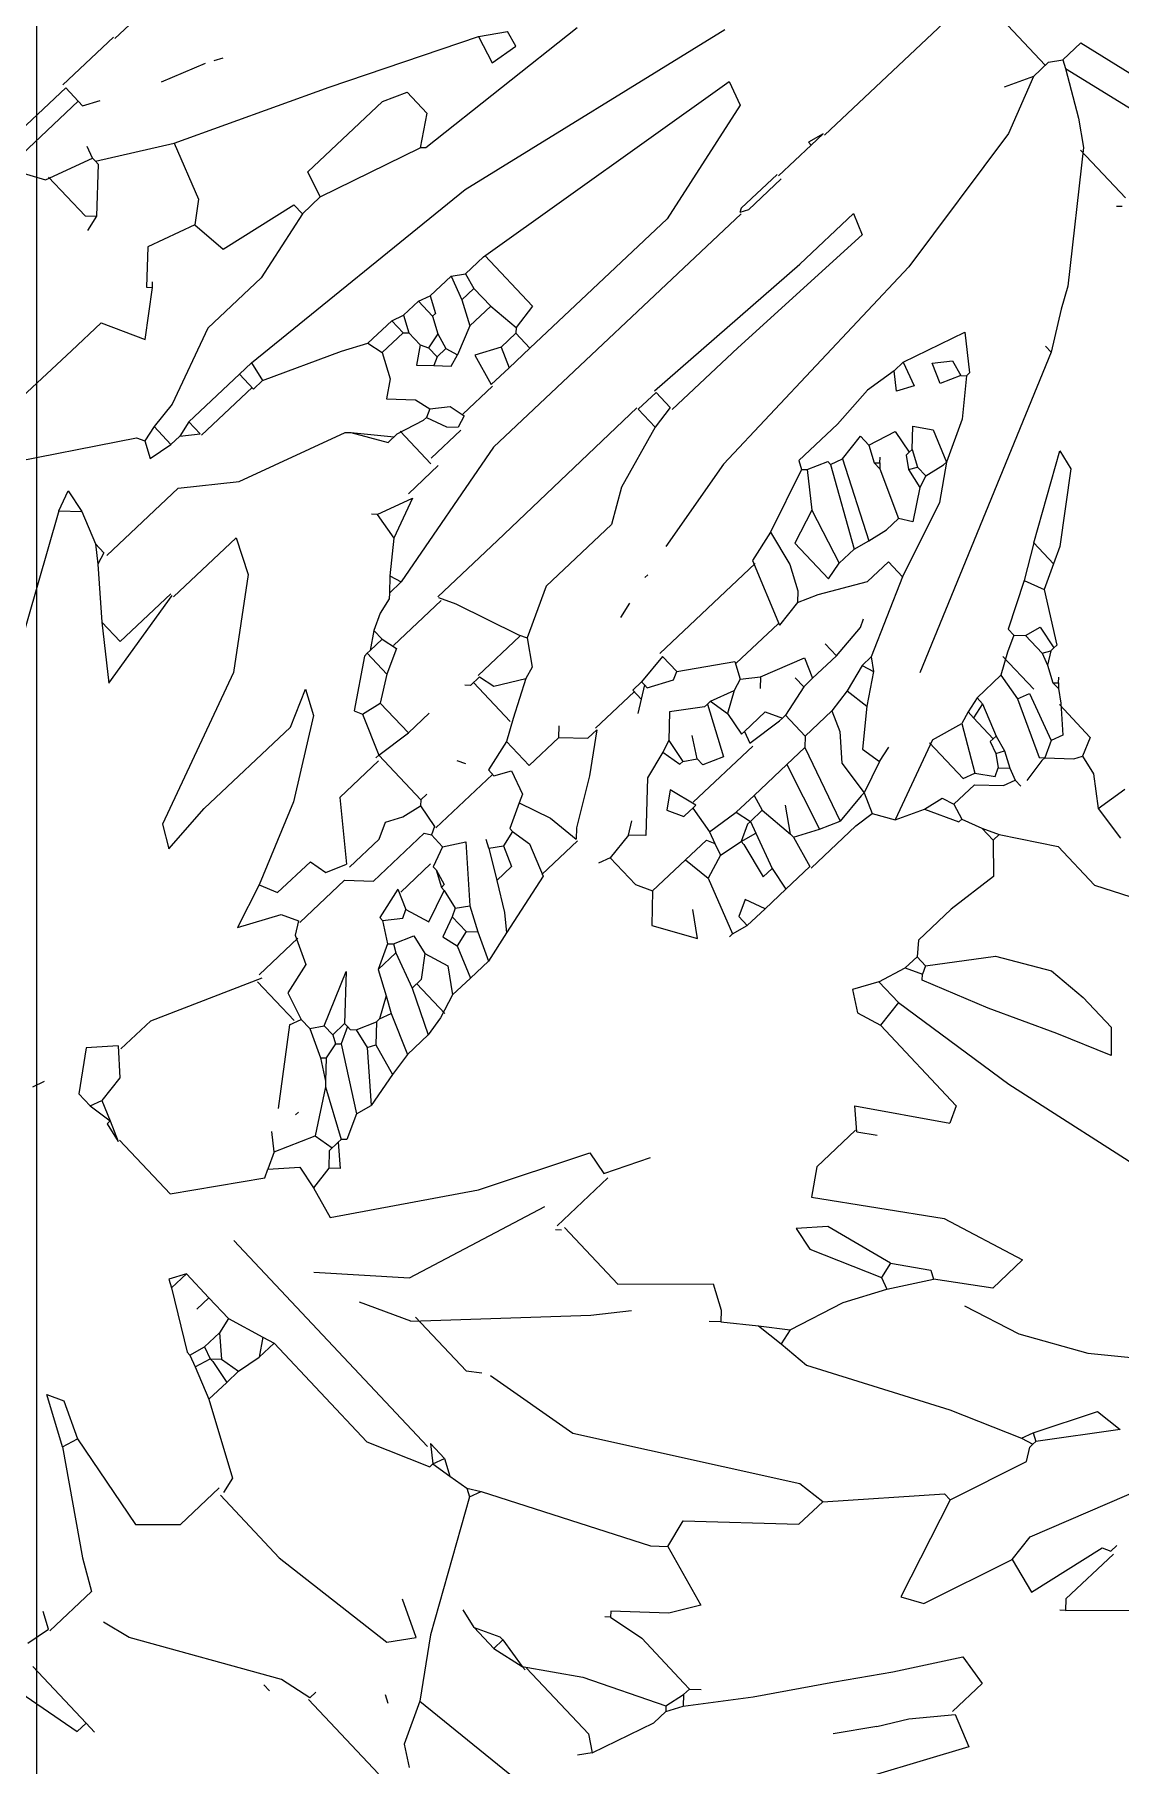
# Model space of a CAD drawing. Header units: metres. Extents: x 1769 to 3632, y 809 to 2652.
# Drawn here: x 2678.4663 to 2678.6825, y 1872.6407 to 1872.9849 of the extents above; entities that cross this region are included whole.
import ezdxf

# ---------------------------------------------------------------- set-up
doc = ezdxf.new("R2010")
doc.units = ezdxf.units.M
doc.header["$LTSCALE"] = 10
doc.linetypes.add('HIDDEN', pattern=[9.525, 6.35, -3.175])
doc.layers.add('A-PROJ+', color=1, linetype='HIDDEN')
doc.layers.add('L-PLNT', color=66, linetype='Continuous')

# ---------------------------------------------------------------- blocks, each defined once
blk = doc.blocks.new('GARRA DE LEON')
at = {"layer": 'L-PLNT', "color": 65, "linetype": 'Continuous'}
for p, q in [((1271.1319, 335.1418), (1271.1982, 335.204)), ((1270.9663, 335.175), (1270.8337, 335.1087)), ((1270.9787, 335.1418), (1270.9663, 335.175)), ((1270.9414, 335.1129), (1270.9787, 335.1418)), ((1271.1319, 335.1418), (1271.1278, 335.1377)), ((1271.1402, 335.1336), (1271.1319, 335.1418)), ((1271.0201, 335.1377), (1270.9787, 335.1377)), ((1271.0242, 335.1046), (1271.0201, 335.1377)), ((1271.2064, 335.1336), (1271.1402, 335.1336)), ((1271.2023, 335.1211), (1271.2064, 335.1294)), ((1271.2064, 335.1294), (1271.2147, 335.1294)), ((1270.9124, 335.0963), (1270.9414, 335.1129)), ((1270.9124, 335.0963), (1270.9414, 335.1129)), ((1271.1195, 335.1046), (1271.2023, 335.1211)), ((1271.1568, 335.0632), (1271.2769, 335.1067)), ((1270.9124, 335.0963), (1270.8752, 335.0714)), ((1270.9621, 335.0673), (1271.0242, 335.1046)), ((1271.1278, 335.0673), (1271.1195, 335.1046)), ((1270.9124, 335.0342), (1270.9621, 335.0673)), ((1271.0325, 335.0383), (1271.1278, 335.0673)), ((1271.1278, 335.0673), (1271.1568, 335.0632)), ((1271.3265, 334.9679), (1271.4135, 335.0673)), ((1271.0201, 335.0176), (1271.0325, 335.0383)), ((1271.2976, 335.0466), (1271.2272, 334.9969)), ((1271.2934, 335.0176), (1271.2976, 335.0466)), ((1270.5936, 334.7609), (1270.6308, 335.0342)), ((1270.842, 334.9886), (1270.9124, 335.0342)), ((1271.1236, 334.9803), (1271.0201, 335.0176)), ((1271.1236, 334.9803), (1271.2064, 335.0052)), ((1271.2064, 335.0052), (1271.2189, 334.9969)), ((1271.2313, 334.9886), (1271.2934, 335.0176)), ((1270.7841, 334.9472), (1270.842, 334.9886)), ((1271.1857, 334.9141), (1271.2189, 334.9845)), ((1271.2189, 334.9845), (1271.223, 334.9969)), ((1271.223, 334.9969), (1271.2189, 334.9969)), ((1271.2189, 334.9845), (1271.2313, 334.9886)), ((1271.2272, 334.9969), (1271.223, 334.9969)), ((1271.2313, 334.9886), (1271.2272, 334.9969)), ((1271.0284, 334.8934), (1271.1236, 334.9721)), ((1271.1236, 334.9721), (1271.1236, 334.9803)), ((1271.2893, 334.9058), (1271.3265, 334.9679)), ((1270.6847, 334.9182), (1270.7509, 334.9389)), ((1270.7302, 334.8561), (1270.7716, 334.9348)), ((1270.7509, 334.9389), (1270.7675, 334.9389)), ((1270.7675, 334.9389), (1270.7841, 334.9472)), ((1270.7716, 334.9348), (1270.7675, 334.9389)), ((1270.7716, 334.9348), (1270.7923, 334.9389)), ((1270.7923, 334.9389), (1270.7841, 334.9472)), ((1270.8006, 334.9389), (1270.7923, 334.9389)), ((1270.8006, 334.9389), (1270.8089, 334.9472)), ((1270.8006, 334.9306), (1270.8006, 334.9389)), ((1270.6847, 334.9182), (1270.6722, 334.9099)), ((1270.695, 334.9017), (1270.6847, 334.9182)), ((1270.8006, 334.8685), (1270.8006, 334.9306)), ((1271.1112, 334.7816), (1271.1857, 334.9141)), ((1271.4549, 334.7153), (1271.5088, 334.9306)), ((1270.695, 334.8106), (1270.695, 334.9017)), ((1271.2686, 334.8478), (1271.2893, 334.9058)), ((1270.8669, 334.8851), (1270.8379, 334.8685)), ((1270.8834, 334.8188), (1270.8669, 334.8851)), ((1270.9124, 334.8106), (1270.9953, 334.8934)), ((1270.9953, 334.8934), (1271.0284, 334.8934)), ((1271.0284, 334.8934), (1271.0242, 334.8644)), ((1270.7923, 334.8313), (1270.8006, 334.8685)), ((1270.8379, 334.8685), (1270.7965, 334.8271)), ((1271.0242, 334.8644), (1270.8917, 334.6698)), ((1270.6929, 334.8064), (1270.7302, 334.8561)), ((1271.3017, 334.854), (1271.2644, 334.8064)), ((1271.3431, 334.854), (1271.3017, 334.854)), ((1271.3141, 334.7691), (1271.3431, 334.854)), ((1270.7923, 334.8313), (1270.7882, 334.8271)), ((1270.7965, 334.8271), (1270.7923, 334.8313)), ((1270.6929, 334.8064), (1270.6929, 334.8106)), ((1270.871, 334.8064), (1270.8834, 334.8188)), ((1270.8834, 334.8188), (1270.9124, 334.8106)), ((1270.5522, 334.7816), (1270.5397, 334.8023)), ((1270.6847, 334.7733), (1270.6929, 334.8064)), ((1270.6971, 334.7733), (1270.6929, 334.8064)), ((1270.7841, 334.649), (1270.871, 334.8064)), ((1271.223, 334.7816), (1271.2644, 334.8064)), ((1271.2437, 334.765), (1271.2686, 334.7981)), ((1271.2686, 334.7981), (1271.2644, 334.8064)), ((1270.5128, 334.6822), (1270.5128, 334.7857)), ((1270.5936, 334.7609), (1270.5522, 334.7816)), ((1271.1071, 334.7484), (1271.1112, 334.7816)), ((1271.1816, 334.7609), (1271.223, 334.7816)), ((1271.2272, 334.7691), (1271.223, 334.7816)), ((1270.6474, 334.7194), (1270.5936, 334.7609)), ((1270.6847, 334.7443), (1270.6847, 334.7733)), ((1270.6971, 334.7733), (1270.6847, 334.7733)), ((1270.6847, 334.7443), (1270.6971, 334.7691)), ((1270.6971, 334.7691), (1270.6971, 334.7733)), ((1271.1236, 334.7443), (1271.1816, 334.7609)), ((1271.194, 334.6987), (1271.2272, 334.7691)), ((1271.2437, 334.765), (1271.223, 334.6946)), ((1271.2437, 334.765), (1271.2272, 334.7691)), ((1271.2313, 334.6615), (1271.3141, 334.7691)), ((1271.5502, 334.765), (1271.5253, 334.7112)), ((1271.5698, 334.7443), (1271.5502, 334.765)), ((1270.5728, 334.7319), (1270.5687, 334.7402)), ((1270.6847, 334.7443), (1270.6888, 334.7236)), ((1271.1029, 334.7194), (1271.1071, 334.7484)), ((1271.1029, 334.7194), (1271.1236, 334.7443)), ((1271.1236, 334.7443), (1271.1071, 334.7484)), ((1271.5698, 334.7029), (1271.5698, 334.7443)), ((1270.6101, 334.6946), (1270.635, 334.7112)), ((1270.635, 334.7112), (1270.6515, 334.6739)), ((1270.7716, 334.6449), (1270.6474, 334.7194)), ((1271.0781, 334.6905), (1271.1029, 334.7194)), ((1271.4301, 334.5786), (1271.4549, 334.7153)), ((1271.5253, 334.7112), (1271.4922, 334.6449)), ((1271.6558, 334.6283), (1271.6992, 334.707)), ((1270.5894, 334.5579), (1270.6101, 334.6946)), ((1271.0781, 334.6905), (1271.0698, 334.6822)), ((1271.0864, 334.6822), (1271.0781, 334.6905)), ((1271.1982, 334.6739), (1271.194, 334.6987)), ((1271.223, 334.6946), (1271.1982, 334.6739)), ((1271.3265, 334.6242), (1271.3845, 334.7029)), ((1271.4011, 334.6946), (1271.3845, 334.7029)), ((1271.4011, 334.6946), (1271.3845, 334.7029)), ((1271.4011, 334.5828), (1271.4011, 334.6946)), ((1271.5647, 334.6615), (1271.5698, 334.7029)), ((1270.5149, 334.6822), (1270.5066, 334.649)), ((1270.5149, 334.6822), (1270.5232, 334.6822)), ((1270.8917, 334.6698), (1270.871, 334.5704)), ((1271.0988, 334.6573), (1271.0864, 334.6822)), ((1271.0284, 334.5911), (1271.0988, 334.6573)), ((1271.2561, 334.6428), (1271.2313, 334.6615)), ((1271.31, 334.6449), (1271.3224, 334.6615)), ((1271.5336, 334.6118), (1271.5647, 334.6615)), ((1270.5066, 334.649), (1270.4238, 334.5124)), ((1270.49, 334.6408), (1270.49, 334.649)), ((1270.7716, 334.6449), (1270.7841, 334.649)), ((1270.7758, 334.6366), (1270.7716, 334.6449)), ((1270.7716, 334.6159), (1270.7758, 334.6366)), ((1270.7758, 334.6366), (1270.7841, 334.649)), ((1271.31, 334.6428), (1271.2561, 334.6428)), ((1271.31, 334.6449), (1271.3265, 334.6242)), ((1271.4922, 334.6449), (1271.4632, 334.5786)), ((1270.987, 334.5952), (1271.0201, 334.6201)), ((1271.6558, 334.5745), (1271.6558, 334.6283)), ((1270.7675, 334.5952), (1270.7716, 334.6159)), ((1270.7675, 334.5952), (1270.7799, 334.5994)), ((1270.7799, 334.5994), (1270.7716, 334.6159)), ((1270.7799, 334.5786), (1270.7799, 334.5994)), ((1271.4756, 334.5704), (1271.5336, 334.6118)), ((1271.7117, 334.5745), (1271.7076, 334.6118)), ((1270.7343, 334.5331), (1270.7633, 334.5952)), ((1270.7675, 334.5952), (1270.7633, 334.5952)), ((1270.7799, 334.5786), (1270.7675, 334.5952)), ((1270.8503, 334.4751), (1270.987, 334.5952)), ((1271.0284, 334.5124), (1271.0284, 334.5911)), ((1271.3928, 334.5579), (1271.4011, 334.5828)), ((1271.4301, 334.5786), (1271.4011, 334.5828)), ((1270.7758, 334.5786), (1270.7758, 334.4006)), ((1271.4301, 334.5497), (1271.4301, 334.5786)), ((1271.4591, 334.5579), (1271.4674, 334.5745)), ((1271.4632, 334.5786), (1271.4674, 334.5745)), ((1271.4756, 334.5704), (1271.4674, 334.5745)), ((1271.4756, 334.5579), (1271.4756, 334.5704)), ((1271.6206, 334.5248), (1271.6558, 334.5745)), ((1271.7117, 334.5745), (1271.7448, 334.5786)), ((1271.7324, 334.5455), (1271.7117, 334.5745)), ((1270.3326, 334.5455), (1270.3326, 334.5579)), ((1270.5894, 334.471), (1270.5894, 334.5579)), ((1270.8565, 334.5497), (1270.8669, 334.5621)), ((1270.8565, 334.4751), (1270.8565, 334.5497)), ((1271.4052, 334.5372), (1271.3928, 334.5579)), ((1271.4301, 334.5497), (1271.4052, 334.5372)), ((1271.4301, 334.5497), (1271.4591, 334.5579)), ((1271.4756, 334.5579), (1271.4591, 334.5579)), ((1271.488, 334.5466), (1271.4756, 334.5579)), ((1271.5336, 334.5466), (1271.488, 334.5466)), ((1271.5874, 334.5517), (1271.5336, 334.5466)), ((1271.6123, 334.5248), (1271.5874, 334.5517)), ((1270.2912, 334.413), (1270.3202, 334.5455)), ((1270.3202, 334.5455), (1270.3326, 334.5455)), ((1270.3326, 334.4668), (1270.3326, 334.5455)), ((1270.7343, 334.3964), (1270.7343, 334.5331)), ((1271.7365, 334.5248), (1271.7324, 334.5455)), ((1270.4238, 334.5124), (1270.4155, 334.4834)), ((1271.0242, 334.5124), (1271.0201, 334.5082)), ((1271.0946, 334.5), (1271.1402, 334.5207)), ((1271.6123, 334.5082), (1271.6206, 334.5248)), ((1271.6123, 334.5082), (1271.6123, 334.5248)), ((1271.6206, 334.5248), (1271.6123, 334.5248)), ((1271.7076, 334.5), (1271.7282, 334.5207)), ((1271.7282, 334.5207), (1271.7365, 334.5248)), ((1271.7552, 334.5165), (1271.7365, 334.5248)), ((1271.7552, 334.471), (1271.7552, 334.5165)), ((1271.0946, 334.5062), (1271.0242, 334.5062)), ((1271.0988, 334.4751), (1271.0946, 334.5)), ((1271.604, 334.4875), (1271.6123, 334.5082)), ((1271.6578, 334.4917), (1271.6703, 334.4958)), ((1271.6703, 334.4958), (1271.6703, 334.5041)), ((1271.6744, 334.4834), (1271.6703, 334.4958)), ((1271.7034, 334.5), (1271.6786, 334.5041)), ((1271.7034, 334.4958), (1271.7076, 334.5)), ((1271.7076, 334.5), (1271.7034, 334.5)), ((1271.7282, 334.4378), (1271.7034, 334.4958)), ((1271.7241, 334.4917), (1271.7076, 334.5)), ((1271.7365, 334.4958), (1271.7241, 334.4917)), ((1271.7572, 334.471), (1271.7365, 334.4958)), ((1270.8793, 334.442), (1271.0284, 334.4834)), ((1271.5833, 334.4544), (1271.5999, 334.4875)), ((1271.5999, 334.4875), (1271.604, 334.4875)), ((1271.6082, 334.471), (1271.604, 334.4875)), ((1271.6371, 334.471), (1271.6578, 334.4917)), ((1271.6454, 334.4627), (1271.6578, 334.4793)), ((1271.6578, 334.4793), (1271.6661, 334.4751)), ((1271.6661, 334.4751), (1271.6744, 334.4834)), ((1271.6827, 334.4668), (1271.6744, 334.4834)), ((1271.7407, 334.442), (1271.7241, 334.4917)), ((1270.5066, 334.4337), (1270.5397, 334.4648)), ((1270.5397, 334.4648), (1270.5936, 334.4648)), ((1270.6101, 334.4668), (1270.5936, 334.471)), ((1270.6474, 334.3923), (1270.6101, 334.4668)), ((1270.8503, 334.4751), (1270.8255, 334.4254)), ((1270.9911, 334.4254), (1271.0988, 334.4751)), ((1271.604, 334.4586), (1271.6082, 334.471)), ((1271.6082, 334.471), (1271.6371, 334.471)), ((1271.633, 334.4586), (1271.6454, 334.4627)), ((1271.6703, 334.4171), (1271.6454, 334.4627)), ((1271.6744, 334.4627), (1271.6661, 334.4751)), ((1271.6744, 334.4627), (1271.6827, 334.4668)), ((1271.6786, 334.4503), (1271.6744, 334.4627)), ((1271.6868, 334.4503), (1271.6827, 334.4668)), ((1271.7655, 334.4586), (1271.7572, 334.471)), ((1270.3451, 334.4461), (1270.3699, 334.4503)), ((1270.4279, 334.4523), (1270.3699, 334.4523)), ((1270.3699, 334.4503), (1270.3782, 334.4337)), ((1270.4445, 334.4213), (1270.4279, 334.4523)), ((1270.813, 334.3716), (1270.8793, 334.442)), ((1271.5419, 334.4213), (1271.5543, 334.442)), ((1271.5543, 334.442), (1271.5833, 334.4544)), ((1271.6371, 334.4089), (1271.5543, 334.442)), ((1271.5833, 334.4544), (1271.604, 334.4586)), ((1271.633, 334.4089), (1271.633, 334.4586)), ((1271.6827, 334.4503), (1271.6786, 334.4503)), ((1271.6827, 334.4213), (1271.6827, 334.4503)), ((1271.6868, 334.4503), (1271.6827, 334.4503)), ((1271.6992, 334.4171), (1271.6868, 334.4503)), ((1271.7282, 334.4378), (1271.7407, 334.442)), ((1271.7469, 334.3964), (1271.7469, 334.442)), ((1271.7655, 334.4503), (1271.7655, 334.4586)), ((1271.7696, 334.4544), (1271.7655, 334.4586)), ((1271.7655, 334.4503), (1271.7696, 334.4544)), ((1271.7738, 334.4337), (1271.7655, 334.4503)), ((1271.7696, 334.4544), (1271.7738, 334.4503)), ((1270.5232, 334.3302), (1270.5066, 334.4337)), ((1270.8627, 334.3426), (1270.9911, 334.4254)), ((1271.7324, 334.4089), (1271.7282, 334.4378)), ((1271.778, 334.4213), (1271.7738, 334.4337)), ((1271.7862, 334.4254), (1271.7738, 334.4337)), ((1271.778, 334.4213), (1271.7862, 334.4254)), ((1271.7904, 334.4254), (1271.7862, 334.4254)), ((1271.7945, 334.4254), (1271.7904, 334.4254)), ((1271.7945, 334.4006), (1271.7904, 334.4254)), ((1271.8235, 334.3757), (1271.7945, 334.4254)), ((1270.5066, 334.326), (1270.4445, 334.4213)), ((1271.3555, 334.413), (1271.3514, 334.413)), ((1271.3555, 334.413), (1271.3721, 334.4171)), ((1271.3763, 334.355), (1271.3555, 334.413)), ((1271.397, 334.4171), (1271.3721, 334.4171)), ((1271.3721, 334.4047), (1271.3721, 334.4171)), ((1271.397, 334.4171), (1271.3887, 334.3964)), ((1271.4259, 334.4171), (1271.397, 334.4171)), ((1271.4301, 334.3923), (1271.4259, 334.4171)), ((1271.4591, 334.4171), (1271.4259, 334.4171)), ((1271.4591, 334.4192), (1271.5212, 334.4192)), ((1271.4674, 334.384), (1271.4591, 334.4171)), ((1271.5212, 334.4192), (1271.5419, 334.4213)), ((1271.5502, 334.4006), (1271.5419, 334.4213)), ((1271.6371, 334.4089), (1271.6703, 334.4171)), ((1271.6827, 334.413), (1271.6703, 334.4171)), ((1271.6992, 334.4171), (1271.6827, 334.4213)), ((1271.6827, 334.4171), (1271.6827, 334.4213)), ((1271.6827, 334.413), (1271.6827, 334.4171)), ((1271.6992, 334.4089), (1271.6827, 334.413)), ((1271.6992, 334.4089), (1271.6992, 334.4171)), ((1271.7324, 334.4089), (1271.6992, 334.4089)), ((1271.7531, 334.3964), (1271.7324, 334.4089)), ((1271.778, 334.3964), (1271.778, 334.4213)), ((1270.6598, 334.3592), (1270.6474, 334.3923)), ((1270.6722, 334.3923), (1270.6474, 334.3923)), ((1270.6764, 334.3674), (1270.6722, 334.3923)), ((1270.6888, 334.3923), (1270.6722, 334.3923)), ((1270.6847, 334.3716), (1270.6888, 334.3923)), ((1270.6888, 334.3923), (1270.7136, 334.3964)), ((1270.7302, 334.384), (1270.7136, 334.3964)), ((1270.7343, 334.3964), (1270.7136, 334.3964)), ((1270.7302, 334.384), (1270.7343, 334.3964)), ((1270.7758, 334.4006), (1270.7758, 334.2929)), ((1271.3017, 334.3509), (1271.3265, 334.3923)), ((1271.3265, 334.3923), (1271.3431, 334.3674)), ((1271.3887, 334.3964), (1271.3721, 334.4047)), ((1271.4259, 334.355), (1271.4177, 334.3923)), ((1271.4177, 334.3923), (1271.4301, 334.3923)), ((1271.4425, 334.355), (1271.4301, 334.3923)), ((1271.4674, 334.384), (1271.4922, 334.3964)), ((1271.4922, 334.3964), (1271.5129, 334.4047)), ((1271.5129, 334.326), (1271.4922, 334.3964)), ((1271.5378, 334.326), (1271.5129, 334.4047)), ((1271.546, 334.4006), (1271.5129, 334.4047)), ((1271.5502, 334.4006), (1271.546, 334.4006)), ((1271.5543, 334.3633), (1271.5502, 334.4006)), ((1271.5833, 334.3882), (1271.5502, 334.4006)), ((1271.7696, 334.3882), (1271.7531, 334.3964)), ((1271.7696, 334.3882), (1271.778, 334.3964)), ((1271.778, 334.3964), (1271.7945, 334.4006)), ((1270.6764, 334.3633), (1270.6847, 334.3716)), ((1270.7012, 334.3509), (1270.6847, 334.3716)), ((1270.7178, 334.3467), (1270.7302, 334.384)), ((1271.4632, 334.3426), (1271.4674, 334.3799)), ((1271.4674, 334.3799), (1271.4674, 334.384)), ((1271.4674, 334.3799), (1271.4839, 334.355)), ((1271.5792, 334.3674), (1271.5833, 334.3882)), ((1271.5833, 334.3882), (1271.5999, 334.384)), ((1271.7696, 334.3799), (1271.7696, 334.3882)), ((1271.8152, 334.355), (1271.7696, 334.3799)), ((1271.8152, 334.355), (1271.8235, 334.3757)), ((1271.8484, 334.3633), (1271.8235, 334.3757)), ((1270.6598, 334.3592), (1270.6764, 334.3633)), ((1270.6639, 334.3467), (1270.6598, 334.3592)), ((1270.6764, 334.3633), (1270.6764, 334.3674)), ((1270.6805, 334.3509), (1270.6764, 334.3633)), ((1271.3721, 334.326), (1271.3763, 334.355)), ((1271.4011, 334.3467), (1271.3763, 334.355)), ((1271.4259, 334.3509), (1271.4425, 334.355)), ((1271.4259, 334.3509), (1271.4259, 334.355)), ((1271.4466, 334.3426), (1271.4425, 334.355)), ((1271.575, 334.3385), (1271.5543, 334.3633)), ((1271.6123, 334.3385), (1271.5792, 334.3674)), ((1271.8484, 334.3343), (1271.8152, 334.355)), ((1271.8649, 334.355), (1271.8484, 334.3633)), ((1271.8484, 334.3343), (1271.8484, 334.3633)), ((1271.927, 334.3053), (1271.8649, 334.355)), ((1270.6639, 334.3467), (1270.6805, 334.3509)), ((1270.6639, 334.3426), (1270.6639, 334.3467)), ((1270.6971, 334.2846), (1270.6639, 334.3426)), ((1270.7012, 334.3509), (1270.6805, 334.3509)), ((1270.7178, 334.3467), (1270.7012, 334.3509)), ((1270.7178, 334.3177), (1270.7178, 334.3467)), ((1270.871, 334.3095), (1270.8627, 334.3426)), ((1271.3265, 334.326), (1271.3017, 334.3509)), ((1271.4011, 334.3467), (1271.4259, 334.3509)), ((1271.4052, 334.3343), (1271.4011, 334.3467)), ((1271.4425, 334.3426), (1271.4259, 334.3509)), ((1271.4425, 334.326), (1271.4466, 334.3426)), ((1271.4466, 334.3426), (1271.4425, 334.3426)), ((1271.4632, 334.3426), (1271.4466, 334.3426)), ((1271.4674, 334.326), (1271.4632, 334.3426)), ((1271.5833, 334.3177), (1271.575, 334.3385)), ((1271.6082, 334.3136), (1271.6123, 334.3385)), ((1271.6413, 334.3177), (1271.6123, 334.3385)), ((1271.9933, 334.2059), (1271.6744, 334.3509)), ((1270.5066, 334.326), (1270.5232, 334.3302)), ((1270.5066, 334.326), (1270.5314, 334.2763)), ((1270.5397, 334.2929), (1270.5232, 334.3302)), ((1271.3183, 334.3095), (1271.3265, 334.326)), ((1271.3721, 334.326), (1271.3265, 334.326)), ((1271.3721, 334.326), (1271.4011, 334.326)), ((1271.4011, 334.326), (1271.4052, 334.3343)), ((1271.4094, 334.3219), (1271.4052, 334.3343)), ((1271.4094, 334.3219), (1271.4425, 334.326)), ((1271.4135, 334.2929), (1271.4094, 334.3219)), ((1271.4674, 334.326), (1271.4425, 334.326)), ((1271.5129, 334.326), (1271.4674, 334.326)), ((1271.5378, 334.326), (1271.5129, 334.326)), ((1271.546, 334.3177), (1271.5378, 334.326)), ((1271.8484, 334.3343), (1271.9312, 334.2846)), ((1270.7178, 334.3177), (1270.7012, 334.3177)), ((1270.7178, 334.2846), (1270.7178, 334.3177)), ((1270.8752, 334.2846), (1270.871, 334.3095)), ((1270.8959, 334.3053), (1270.871, 334.3095)), ((1270.9041, 334.3136), (1270.8959, 334.3053)), ((1270.9083, 334.2929), (1270.8959, 334.3053)), ((1270.9207, 334.2929), (1270.9041, 334.3136)), ((1271.3183, 334.2722), (1271.3183, 334.3095)), ((1271.546, 334.2888), (1271.546, 334.3177)), ((1271.5833, 334.3177), (1271.546, 334.3177)), ((1271.6082, 334.3136), (1271.5833, 334.3177)), ((1271.6371, 334.3053), (1271.6082, 334.3136)), ((1271.6371, 334.3053), (1271.6413, 334.3177)), ((1271.6496, 334.3053), (1271.6371, 334.3053)), ((1271.6496, 334.3053), (1271.6413, 334.3177)), ((1271.7282, 334.2681), (1271.6496, 334.3053)), ((1271.9312, 334.2846), (1271.927, 334.3053)), ((1270.5314, 334.2763), (1270.5397, 334.2929)), ((1270.7178, 334.2846), (1270.6971, 334.2846)), ((1270.7012, 334.2763), (1270.6971, 334.2846)), ((1270.7178, 334.2846), (1270.7012, 334.2763)), ((1270.8503, 334.2639), (1270.8752, 334.2846)), ((1270.9083, 334.2722), (1270.9124, 334.2929)), ((1270.9124, 334.2929), (1270.9083, 334.2929)), ((1270.9166, 334.2929), (1270.9124, 334.2929)), ((1270.9207, 334.2929), (1270.9166, 334.2929)), ((1270.9249, 334.2929), (1270.9207, 334.2929)), ((1270.929, 334.297), (1270.9249, 334.2929)), ((1270.9497, 334.2432), (1270.9249, 334.2929)), ((1270.9538, 334.2846), (1270.929, 334.297)), ((1270.9538, 334.2846), (1270.9704, 334.2888)), ((1270.9911, 334.2225), (1270.9538, 334.2846)), ((1271.0077, 334.2432), (1270.9704, 334.2888)), ((1271.0077, 334.2805), (1270.9704, 334.2888)), ((1271.3928, 334.2763), (1271.4011, 334.2929)), ((1271.4011, 334.2929), (1271.4094, 334.2929)), ((1271.4177, 334.2929), (1271.4094, 334.2639)), ((1271.4135, 334.2929), (1271.4094, 334.2929)), ((1271.4177, 334.2929), (1271.4135, 334.2929)), ((1271.5005, 334.2888), (1271.4177, 334.2888)), ((1271.5005, 334.2846), (1271.5378, 334.2888)), ((1271.5046, 334.2722), (1271.5005, 334.2846)), ((1271.5336, 334.2722), (1271.5419, 334.2888)), ((1271.5419, 334.2888), (1271.5378, 334.2888)), ((1271.546, 334.2888), (1271.5419, 334.2888)), ((1271.5792, 334.2805), (1271.546, 334.2888)), ((1270.7613, 334.2142), (1270.842, 334.2681)), ((1270.842, 334.2681), (1270.8503, 334.2639)), ((1270.8669, 334.2556), (1270.9083, 334.2722)), ((1270.9497, 334.2432), (1270.9083, 334.2722)), ((1271.0159, 334.2474), (1271.0077, 334.2805)), ((1271.0325, 334.2763), (1271.0077, 334.2805)), ((1271.0491, 334.2349), (1271.0325, 334.2763)), ((1271.0615, 334.2763), (1271.0325, 334.2763)), ((1271.0822, 334.2308), (1271.0615, 334.2763)), ((1271.0822, 334.2722), (1271.0615, 334.2763)), ((1271.1071, 334.2639), (1271.0822, 334.2722)), ((1271.0884, 334.2308), (1271.0884, 334.2722)), ((1271.3183, 334.2722), (1271.3059, 334.2681)), ((1271.3473, 334.2681), (1271.3183, 334.2722)), ((1271.3597, 334.2805), (1271.3473, 334.2681)), ((1271.3473, 334.2681), (1271.3597, 334.2598)), ((1271.4011, 334.2391), (1271.3597, 334.2805)), ((1271.4094, 334.2639), (1271.3928, 334.2763)), ((1271.4715, 334.2763), (1271.4508, 334.2681)), ((1271.4508, 334.2681), (1271.4508, 334.2598)), ((1271.4963, 334.2266), (1271.4715, 334.2763)), ((1271.5046, 334.2474), (1271.5005, 334.2722)), ((1271.5005, 334.2722), (1271.5046, 334.2722)), ((1271.5046, 334.2722), (1271.5336, 334.2722)), ((1271.5792, 334.2805), (1271.5792, 334.2681)), ((1271.5916, 334.2805), (1271.5792, 334.2805)), ((1271.5999, 334.2598), (1271.5916, 334.2805)), ((1271.6247, 334.2805), (1271.5916, 334.2805)), ((1271.6247, 334.2805), (1271.6247, 334.2639)), ((1271.6247, 334.2805), (1271.662, 334.2763)), ((1271.662, 334.2763), (1271.6703, 334.2722)), ((1271.8069, 334.2391), (1271.7282, 334.2681)), ((1271.7282, 334.2474), (1271.7282, 334.2681)), ((1270.8669, 334.2556), (1270.8503, 334.2639)), ((1270.8669, 334.2556), (1270.8793, 334.2391)), ((1271.1236, 334.2391), (1271.1071, 334.2639)), ((1271.1319, 334.2639), (1271.1071, 334.2639)), ((1271.1443, 334.2308), (1271.1319, 334.2639)), ((1271.1568, 334.2639), (1271.1319, 334.2639)), ((1271.1692, 334.2349), (1271.1568, 334.2639)), ((1271.1899, 334.2556), (1271.1568, 334.2639)), ((1271.2561, 334.2391), (1271.1899, 334.2556)), ((1271.2023, 334.2391), (1271.1899, 334.2556)), ((1271.4301, 334.2308), (1271.4342, 334.2515)), ((1271.4342, 334.2515), (1271.4384, 334.2515)), ((1271.4384, 334.2515), (1271.4508, 334.2598)), ((1271.4425, 334.2266), (1271.4384, 334.2515)), ((1271.4508, 334.2598), (1271.4632, 334.2391)), ((1271.5543, 334.2432), (1271.546, 334.2515)), ((1271.5543, 334.2432), (1271.5999, 334.2598)), ((1270.9124, 334.2432), (1270.9083, 334.2432)), ((1270.9538, 334.2391), (1270.9497, 334.2432)), ((1270.9663, 334.2184), (1270.9538, 334.2391)), ((1270.9704, 334.2225), (1270.9538, 334.2391)), ((1271.0077, 334.2432), (1271.0159, 334.2474)), ((1271.0118, 334.2225), (1271.0077, 334.2432)), ((1271.0325, 334.2308), (1271.0159, 334.2474)), ((1271.0367, 334.2308), (1271.0491, 334.2349)), ((1271.0574, 334.2184), (1271.0491, 334.2349)), ((1271.1153, 334.2142), (1271.1236, 334.2391)), ((1271.1609, 334.2266), (1271.1692, 334.2349)), ((1271.1816, 334.2101), (1271.1692, 334.2349)), ((1271.2189, 334.2101), (1271.2023, 334.2391)), ((1271.2686, 334.2059), (1271.2561, 334.2391)), ((1271.3059, 334.237), (1271.2561, 334.237)), ((1271.3017, 334.2018), (1271.3059, 334.2349)), ((1271.3141, 334.2266), (1271.3059, 334.2349)), ((1271.4301, 334.2308), (1271.4011, 334.2391)), ((1271.5005, 334.2266), (1271.5046, 334.2474)), ((1271.5005, 334.2266), (1271.5253, 334.2349)), ((1271.5253, 334.2349), (1271.5046, 334.2474)), ((1271.5378, 334.2308), (1271.5253, 334.2349)), ((1271.5378, 334.2308), (1271.5543, 334.2432)), ((1271.6537, 334.2225), (1271.6992, 334.2474)), ((1271.6992, 334.2474), (1271.7282, 334.2474)), ((1271.7738, 334.2349), (1271.7655, 334.2225)), ((1271.8028, 334.2142), (1271.7738, 334.2349)), ((1271.8401, 334.2142), (1271.8069, 334.2391)), ((1270.7613, 334.1397), (1270.7613, 334.2142)), ((1270.9663, 334.1728), (1270.9, 334.2266)), ((1270.9663, 334.2184), (1270.9704, 334.2225)), ((1270.9787, 334.1894), (1270.9663, 334.2184)), ((1270.987, 334.2184), (1270.9704, 334.2225)), ((1270.987, 334.2184), (1270.9911, 334.2225)), ((1270.9911, 334.2101), (1270.987, 334.2184)), ((1271.0077, 334.2142), (1270.9911, 334.2225)), ((1271.0077, 334.2184), (1271.0118, 334.2225)), ((1271.0077, 334.2142), (1271.0077, 334.2184)), ((1271.0077, 334.2101), (1271.0077, 334.2142)), ((1271.0118, 334.2225), (1271.0325, 334.2308)), ((1271.0367, 334.2308), (1271.0325, 334.2308)), ((1271.0574, 334.2184), (1271.0367, 334.2308)), ((1271.0698, 334.1935), (1271.0574, 334.2184)), ((1271.0946, 334.1935), (1271.0822, 334.2308)), ((1271.0946, 334.2308), (1271.0822, 334.2308)), ((1271.1153, 334.2142), (1271.0946, 334.2308)), ((1271.1195, 334.1935), (1271.1153, 334.2142)), ((1271.1402, 334.2142), (1271.1443, 334.2308)), ((1271.1609, 334.2059), (1271.1402, 334.2142)), ((1271.1609, 334.2266), (1271.1443, 334.2308)), ((1271.1609, 334.2059), (1271.1609, 334.2266)), ((1271.3597, 334.1977), (1271.3141, 334.2266)), ((1271.4425, 334.2266), (1271.4301, 334.2308)), ((1271.4632, 334.2059), (1271.4425, 334.2266)), ((1271.4922, 334.2266), (1271.4632, 334.2059)), ((1271.4963, 334.2266), (1271.4922, 334.2266)), ((1271.5005, 334.2266), (1271.4963, 334.2266)), ((1271.4963, 334.1811), (1271.546, 334.2142)), ((1271.546, 334.2142), (1271.5378, 334.2308)), ((1271.546, 334.2163), (1271.604, 334.2163)), ((1271.6288, 334.1521), (1271.604, 334.2184)), ((1271.633, 334.2142), (1271.604, 334.2184)), ((1271.633, 334.2142), (1271.6537, 334.2225)), ((1271.6413, 334.2059), (1271.633, 334.2142)), ((1271.6723, 334.1687), (1271.6723, 334.2184)), ((1271.6723, 334.2184), (1271.691, 334.2142)), ((1271.7076, 334.1562), (1271.691, 334.2142)), ((1271.7117, 334.2142), (1271.691, 334.2142)), ((1271.7117, 334.2142), (1271.7282, 334.2184)), ((1271.7531, 334.1355), (1271.7117, 334.2142)), ((1271.7282, 334.2184), (1271.749, 334.2225)), ((1271.7655, 334.1397), (1271.7282, 334.2184)), ((1271.749, 334.2225), (1271.7655, 334.2225)), ((1271.7862, 334.1728), (1271.7655, 334.2225)), ((1271.8069, 334.1935), (1271.8028, 334.2142)), ((1271.8152, 334.2101), (1271.8028, 334.2142)), ((1271.8152, 334.2101), (1271.8359, 334.2142)), ((1271.8359, 334.2142), (1271.8401, 334.2142)), ((1271.8815, 334.1935), (1271.8401, 334.2142)), ((1271.8525, 334.1811), (1271.8401, 334.2142)), ((1270.9787, 334.1894), (1270.9911, 334.1977)), ((1270.9911, 334.1977), (1270.9911, 334.2101)), ((1271.0077, 334.2101), (1270.9911, 334.2101)), ((1270.9911, 334.1977), (1271.0449, 334.1728)), ((1271.0449, 334.1728), (1271.0077, 334.2101)), ((1271.1692, 334.2018), (1271.1609, 334.2059)), ((1271.1692, 334.2018), (1271.1816, 334.2101)), ((1271.1733, 334.1811), (1271.1692, 334.2018)), ((1271.223, 334.1604), (1271.1816, 334.2101)), ((1271.2354, 334.1811), (1271.2189, 334.2101)), ((1271.2396, 334.2101), (1271.2189, 334.2101)), ((1271.2479, 334.1894), (1271.2396, 334.2101)), ((1271.2644, 334.1852), (1271.2686, 334.2059)), ((1271.2893, 334.1687), (1271.3017, 334.2018)), ((1271.397, 334.1687), (1271.3597, 334.1977)), ((1271.6537, 334.1811), (1271.6413, 334.2059)), ((1271.8069, 334.1935), (1271.8152, 334.1977)), ((1271.8152, 334.1977), (1271.8152, 334.2101)), ((1271.8235, 334.1811), (1271.8152, 334.1977)), ((1272.0305, 334.1811), (1271.9933, 334.2059)), ((1271.9933, 334.2059), (1271.9933, 334.1977)), ((1270.9787, 334.1769), (1270.9787, 334.1894)), ((1271.0946, 334.1811), (1271.0698, 334.1935)), ((1271.0946, 334.1935), (1271.0698, 334.1935)), ((1271.0988, 334.1852), (1271.0946, 334.1935)), ((1271.0946, 334.1811), (1271.0988, 334.1852)), ((1271.1071, 334.1604), (1271.0946, 334.1811)), ((1271.0988, 334.1852), (1271.1195, 334.1935)), ((1271.1319, 334.1687), (1271.1402, 334.1935)), ((1271.1402, 334.1935), (1271.1733, 334.1811)), ((1271.1733, 334.1769), (1271.1733, 334.1811)), ((1271.2354, 334.1811), (1271.2479, 334.1894)), ((1271.2354, 334.1811), (1271.2396, 334.1728)), ((1271.2644, 334.1852), (1271.2479, 334.1894)), ((1271.2644, 334.1811), (1271.2644, 334.1852)), ((1271.2893, 334.1687), (1271.2644, 334.1811)), ((1271.4508, 334.1769), (1271.4384, 334.1852)), ((1271.4632, 334.1728), (1271.488, 334.1852)), ((1271.488, 334.1852), (1271.4963, 334.1811)), ((1271.4963, 334.1604), (1271.4963, 334.1811)), ((1271.662, 334.1438), (1271.6537, 334.1811)), ((1271.8152, 334.1811), (1271.8069, 334.1935)), ((1271.8194, 334.1811), (1271.8152, 334.1811)), ((1271.8235, 334.1562), (1271.8194, 334.1811)), ((1271.8235, 334.1811), (1271.8194, 334.1811)), ((1271.8235, 334.1811), (1271.8401, 334.1645)), ((1271.8401, 334.1645), (1271.8525, 334.1811)), ((1271.9146, 334.1645), (1271.8815, 334.1935)), ((1272.0513, 334.1687), (1272.0305, 334.1811)), ((1272.0513, 334.1687), (1272.0305, 334.1811)), ((1270.9663, 334.1728), (1270.9787, 334.1769)), ((1270.9725, 334.119), (1270.9725, 334.1728)), ((1270.987, 334.148), (1270.9787, 334.1769)), ((1271.1071, 334.1604), (1271.1236, 334.1728)), ((1271.1236, 334.1728), (1271.1319, 334.1687)), ((1271.1402, 334.148), (1271.1319, 334.1687)), ((1271.1774, 334.1769), (1271.1733, 334.1769)), ((1271.1816, 334.1604), (1271.1733, 334.1769)), ((1271.1816, 334.1604), (1271.1774, 334.1769)), ((1271.2976, 334.1645), (1271.2893, 334.1687)), ((1271.3059, 334.1397), (1271.2976, 334.1645)), ((1271.3638, 334.148), (1271.3845, 334.1687)), ((1271.3845, 334.1687), (1271.397, 334.1687)), ((1271.4508, 334.1666), (1271.397, 334.1666)), ((1271.4508, 334.1645), (1271.4508, 334.1769)), ((1271.4632, 334.1687), (1271.4508, 334.1769)), ((1271.4632, 334.1645), (1271.4508, 334.1645)), ((1271.4632, 334.1687), (1271.4632, 334.1728)), ((1271.4632, 334.1645), (1271.4632, 334.1687)), ((1271.4963, 334.1604), (1271.4632, 334.1645)), ((1271.7076, 334.1562), (1271.6723, 334.1687)), ((1271.7862, 334.1645), (1271.7862, 334.1728)), ((1271.7904, 334.1687), (1271.7862, 334.1728)), ((1271.7862, 334.1645), (1271.7904, 334.1687)), ((1271.7945, 334.148), (1271.7862, 334.1645)), ((1271.7904, 334.1687), (1271.7945, 334.1645)), ((1271.9105, 334.1604), (1271.9146, 334.1645)), ((1271.9187, 334.1645), (1271.9146, 334.1645)), ((1271.9436, 334.1314), (1271.9187, 334.1645)), ((1272.1589, 334.0776), (1272.0513, 334.1687)), ((1271.0201, 334.1397), (1270.987, 334.148)), ((1271.1071, 334.1562), (1271.1071, 334.1604)), ((1271.1402, 334.148), (1271.1071, 334.1562)), ((1271.1402, 334.1521), (1271.1816, 334.1521)), ((1271.1816, 334.1562), (1271.1816, 334.1604)), ((1271.2023, 334.148), (1271.1816, 334.1562)), ((1271.2023, 334.148), (1271.223, 334.1604)), ((1271.2023, 334.1314), (1271.2023, 334.148)), ((1271.3224, 334.1148), (1271.3224, 334.148)), ((1271.3224, 334.148), (1271.3638, 334.148)), ((1271.3638, 334.148), (1271.3721, 334.1397)), ((1271.6288, 334.1562), (1271.4963, 334.1562)), ((1271.662, 334.1438), (1271.6288, 334.1521)), ((1271.7282, 334.119), (1271.662, 334.1438)), ((1271.7324, 334.1231), (1271.7076, 334.1562)), ((1271.7945, 334.148), (1271.8235, 334.1562)), ((1271.7945, 334.1355), (1271.7945, 334.148)), ((1271.9105, 334.1604), (1271.8898, 334.1521)), ((1271.8898, 334.1521), (1271.898, 334.1314)), ((1271.898, 334.1314), (1271.9146, 334.1438)), ((1271.9146, 334.1438), (1271.9105, 334.1604)), ((1272.1465, 334.148), (1272.1423, 334.1438)), ((1272.1548, 334.0776), (1272.1548, 334.1438)), ((1270.7675, 334.119), (1270.7592, 334.1397)), ((1270.7633, 334.119), (1270.7592, 334.1397)), ((1271.0325, 334.1107), (1271.0201, 334.1397)), ((1271.1982, 334.1252), (1271.2023, 334.1314)), ((1271.2106, 334.1273), (1271.2023, 334.1314)), ((1271.2106, 334.1293), (1271.2893, 334.1293)), ((1271.2147, 334.1024), (1271.2106, 334.1273)), ((1271.2893, 334.1314), (1271.3059, 334.1397)), ((1271.2893, 334.1231), (1271.2893, 334.1314)), ((1271.7324, 334.1231), (1271.7531, 334.1314)), ((1271.7531, 334.1355), (1271.7655, 334.1397)), ((1271.7531, 334.1314), (1271.7531, 334.1355)), ((1271.7655, 334.1397), (1271.7945, 334.1355)), ((1271.869, 334.1355), (1271.8525, 334.1273)), ((1271.8525, 334.1273), (1271.8649, 334.1107)), ((1271.8773, 334.1107), (1271.869, 334.1355)), ((1271.8773, 334.1107), (1271.9436, 334.1314)), ((1270.7633, 334.0941), (1270.7675, 334.119)), ((1270.7675, 334.119), (1270.7633, 334.119)), ((1270.7758, 334.0983), (1270.7675, 334.119)), ((1270.8669, 334.0734), (1270.9787, 334.119)), ((1271.0325, 334.1148), (1270.9787, 334.1148)), ((1271.0449, 334.1024), (1271.0325, 334.1107)), ((1271.1071, 334.1045), (1271.1278, 334.1252)), ((1271.1278, 334.1252), (1271.1982, 334.1252)), ((1271.3224, 334.1148), (1271.2893, 334.1231)), ((1271.3431, 334.1024), (1271.3224, 334.1148)), ((1271.7282, 334.119), (1271.7324, 334.1231)), ((1271.7324, 334.1107), (1271.7282, 334.119)), ((1271.7862, 334.1107), (1271.7324, 334.1107)), ((1271.8318, 334.1066), (1271.7862, 334.1107)), ((1271.8649, 334.1107), (1271.8318, 334.1066)), ((1271.8773, 334.1107), (1271.8649, 334.1107)), ((1272.2293, 333.9989), (1272.2625, 334.1231)), ((1270.7633, 334.0941), (1270.7758, 334.0983)), ((1270.7633, 334.0776), (1270.7633, 334.0941)), ((1270.8047, 334.0941), (1270.7758, 334.0983)), ((1270.8255, 334.0693), (1270.8047, 334.0941)), ((1271.0367, 334.0858), (1271.0449, 334.1024)), ((1271.0449, 334.1045), (1271.1071, 334.1045)), ((1271.0988, 334.0858), (1271.1195, 334.0941)), ((1271.1195, 334.0983), (1271.1609, 334.0983)), ((1271.1609, 334.0403), (1271.1195, 334.0941)), ((1271.1609, 334.0983), (1271.1774, 334.09)), ((1271.1774, 334.09), (1271.194, 334.0983)), ((1271.194, 334.0983), (1271.2147, 334.1024)), ((1271.2189, 334.0983), (1271.2147, 334.1024)), ((1271.2189, 334.0361), (1271.2189, 334.0983)), ((1271.2189, 334.0983), (1271.2272, 334.0983)), ((1271.2727, 334.0941), (1271.2769, 334.1024)), ((1271.339, 334.0486), (1271.339, 334.1024)), ((1271.3804, 334.0817), (1271.3431, 334.1024)), ((1271.5088, 334.0983), (1271.4922, 334.1024)), ((1272.2003, 334.0072), (1272.2252, 334.0983)), ((1270.8006, 334.0486), (1270.7633, 334.0776)), ((1270.9953, 334.0651), (1271.0367, 334.0858)), ((1271.0946, 334.0672), (1271.0988, 334.0858)), ((1271.3514, 334.0651), (1271.3804, 334.0817)), ((1271.3928, 334.0776), (1271.3804, 334.0817)), ((1271.4094, 334.0527), (1271.3928, 334.0776)), ((1271.5419, 334.09), (1271.5378, 334.09)), ((1271.6744, 334.061), (1271.575, 334.0817)), ((1272.1755, 334.0527), (1272.1589, 334.0776)), ((1270.8255, 334.0693), (1270.8006, 334.0486)), ((1270.8255, 334.0734), (1270.8669, 334.0734)), ((1271.0408, 334.0486), (1270.9953, 334.0651)), ((1271.0408, 334.0486), (1271.0491, 334.0672)), ((1271.0491, 334.0672), (1271.0946, 334.0672)), ((1271.3473, 334.0486), (1271.3514, 334.0651)), ((1271.9477, 334.0444), (1271.6744, 334.061)), ((1270.7343, 334.0403), (1270.7468, 334.0444)), ((1271.1236, 334.0113), (1271.0408, 334.0486)), ((1271.2147, 334.0403), (1271.1609, 334.0403)), ((1271.2189, 334.0361), (1271.2561, 334.0403)), ((1271.2561, 333.9989), (1271.2561, 334.0403)), ((1271.2561, 334.0403), (1271.2851, 334.0403)), ((1271.3348, 334.0486), (1271.3307, 334.0444)), ((1271.3473, 334.0486), (1271.3348, 334.0486)), ((1271.4052, 334.0465), (1271.3473, 334.0465)), ((1271.3804, 333.9782), (1271.4052, 334.0444)), ((1271.4052, 334.0444), (1271.4094, 334.0527)), ((1271.4591, 334.0279), (1271.4094, 334.0527)), ((1272.1134, 334.0154), (1271.9477, 334.0444)), ((1272.2003, 334.0072), (1272.1755, 334.0527)), ((1271.2189, 334.0361), (1271.2147, 334.0361)), ((1271.2354, 333.9947), (1271.2189, 334.0361)), ((1271.5502, 334.0279), (1271.4591, 334.0279)), ((1271.5833, 334.0072), (1271.5502, 334.0279)), ((1271.1982, 333.9616), (1271.1236, 334.0113)), ((1271.6496, 333.9865), (1271.5833, 334.0072)), ((1272.1713, 333.9906), (1272.1134, 334.0154)), ((1272.2045, 333.9989), (1272.2003, 334.0072)), ((1271.2313, 333.9865), (1271.2354, 333.9947)), ((1271.2769, 333.9533), (1271.2313, 333.9865)), ((1271.2354, 333.9947), (1271.2561, 333.9989)), ((1271.281, 333.9823), (1271.2561, 333.9989)), ((1271.6744, 333.9823), (1271.6496, 333.9865)), ((1271.6496, 333.9616), (1271.6496, 333.9865)), ((1271.9353, 333.9885), (1271.7655, 333.9854)), ((1271.9436, 333.9668), (1271.9353, 333.9885)), ((1272.1713, 333.9906), (1272.1423, 333.9782)), ((1272.1921, 333.9906), (1272.1713, 333.9906)), ((1272.1879, 333.9119), (1272.1879, 333.9906)), ((1272.1921, 333.9906), (1272.2045, 333.9989)), ((1272.2045, 333.9989), (1272.2293, 333.9989)), ((1271.281, 333.9533), (1271.281, 333.9823)), ((1271.3059, 333.9699), (1271.281, 333.9823)), ((1271.3017, 333.9533), (1271.3059, 333.9699)), ((1271.3721, 333.9616), (1271.3804, 333.9782)), ((1271.7655, 333.9854), (1271.6744, 333.9854)), ((1271.6744, 333.9616), (1271.6744, 333.9823)), ((1271.0118, 333.9368), (1270.9994, 333.9595)), ((1270.9994, 333.9595), (1271.0532, 333.9544)), ((1271.0532, 333.9544), (1271.1733, 333.9544)), ((1271.1733, 333.9544), (1271.2106, 333.9368)), ((1271.2106, 333.9368), (1271.1982, 333.9616)), ((1271.281, 333.9533), (1271.2769, 333.9533)), ((1271.2851, 333.9533), (1271.281, 333.9533)), ((1271.3017, 333.9409), (1271.2851, 333.9533)), ((1271.3017, 333.9533), (1271.2851, 333.9533)), ((1271.3017, 333.9409), (1271.3017, 333.9533)), ((1271.3721, 333.9657), (1271.3059, 333.9657)), ((1271.4549, 333.9606), (1271.3721, 333.9606)), ((1271.6496, 333.9595), (1271.4549, 333.9606)), ((1271.6744, 333.9616), (1271.6496, 333.9616)), ((1271.6744, 333.9595), (1271.869, 333.9668)), ((1271.869, 333.9668), (1271.9436, 333.9668)), ((1271.1692, 333.8746), (1271.0118, 333.9368)), ((1271.3183, 333.9326), (1271.3017, 333.9409)), ((1271.3348, 333.9285), (1271.3183, 333.9326)), ((1271.3348, 333.9285), (1271.3183, 333.9326)), ((1271.339, 333.9243), (1271.3348, 333.9285)), ((1271.3514, 333.9119), (1271.339, 333.9243)), ((1271.3555, 333.9243), (1271.339, 333.9243)), ((1271.3514, 333.9119), (1271.3555, 333.9243)), ((1271.517, 333.8891), (1271.3555, 333.9243)), ((1271.3804, 333.8871), (1271.3514, 333.9119)), ((1271.4218, 333.8705), (1271.3804, 333.8871)), ((1271.3845, 333.8581), (1271.3804, 333.8871)), ((1271.8608, 333.8891), (1271.517, 333.8891)), ((1271.869, 333.8912), (1271.8608, 333.8871)), ((1271.8649, 333.885), (1271.8608, 333.8871)), ((1271.9146, 333.885), (1271.8649, 333.885)), ((1271.9146, 333.8912), (1271.869, 333.8912)), ((1271.9601, 333.8871), (1271.9146, 333.8871)), ((1271.9767, 333.8871), (1271.9601, 333.8871)), ((1271.9767, 333.8871), (1271.9601, 333.8829)), ((1271.9601, 333.8829), (1271.9601, 333.8871)), ((1271.9767, 333.8891), (1272.1423, 333.8891)), ((1271.2479, 333.8125), (1271.1692, 333.8746)), ((1271.3845, 333.8581), (1271.4218, 333.8705)), ((1271.4632, 333.8643), (1271.4218, 333.8643)), ((1271.3845, 333.8581), (1271.3804, 333.8539)), ((1271.4591, 333.8125), (1271.4591, 333.8581)), ((1271.5046, 333.8539), (1271.4632, 333.8539)), ((1271.4963, 333.8415), (1271.5046, 333.8498)), ((1271.517, 333.8457), (1271.5046, 333.8498)), ((1271.488, 333.8208), (1271.4963, 333.8415)), ((1271.4963, 333.8167), (1271.5129, 333.8291)), ((1271.5129, 333.8291), (1271.517, 333.8457)), ((1271.5584, 333.8436), (1271.517, 333.8436)), ((1271.5667, 333.8084), (1271.5584, 333.8415)), ((1271.5833, 333.8415), (1271.5584, 333.8415)), ((1271.5916, 333.8208), (1271.5833, 333.8415)), ((1271.6123, 333.8415), (1271.5833, 333.8415)), ((1271.6992, 333.8415), (1271.6123, 333.8415)), ((1271.6123, 333.8208), (1271.6123, 333.8415)), ((1271.8028, 333.8415), (1271.6992, 333.8415)), ((1271.9353, 333.8084), (1271.8028, 333.8415)), ((1271.2644, 333.7773), (1271.2479, 333.8125)), ((1271.4218, 333.7794), (1271.4508, 333.8125)), ((1271.4218, 333.7794), (1271.4425, 333.8125)), ((1271.4425, 333.8125), (1271.4466, 333.8125)), ((1271.4508, 333.8125), (1271.4466, 333.8125)), ((1271.4549, 333.8125), (1271.4508, 333.8125)), ((1271.4549, 333.8125), (1271.4839, 333.8208)), ((1271.4839, 333.8208), (1271.488, 333.8208)), ((1271.4963, 333.8167), (1271.488, 333.8208)), ((1271.4922, 333.8001), (1271.4963, 333.8167)), ((1271.5916, 333.8208), (1271.5667, 333.8084)), ((1271.6123, 333.8208), (1271.5916, 333.8208)), ((1271.6164, 333.8167), (1271.6123, 333.8208)), ((1271.6123, 333.7835), (1271.6164, 333.8167)), ((1271.6433, 333.8125), (1271.6164, 333.8167)), ((1271.6433, 333.7421), (1271.6433, 333.8125)), ((1271.0698, 333.796), (1271.1774, 333.7753)), ((1271.1071, 333.7463), (1271.0698, 333.796)), ((1271.4715, 333.7794), (1271.4922, 333.8001)), ((1271.5295, 333.7877), (1271.5419, 333.8001)), ((1271.5419, 333.8001), (1271.5543, 333.796)), ((1271.5502, 333.7835), (1271.5543, 333.796)), ((1271.5833, 333.7835), (1271.5543, 333.796)), ((1271.9436, 333.7835), (1271.9353, 333.8084)), ((1271.1774, 333.7773), (1271.2644, 333.7773)), ((1271.4177, 333.7753), (1271.4218, 333.7794)), ((1271.488, 333.767), (1271.4715, 333.7794)), ((1271.517, 333.7753), (1271.5295, 333.7877)), ((1271.5378, 333.7835), (1271.5295, 333.7877)), ((1271.5378, 333.7711), (1271.5378, 333.7835)), ((1271.5502, 333.7835), (1271.5378, 333.7835)), ((1271.5543, 333.767), (1271.5502, 333.7835)), ((1271.5957, 333.7587), (1271.5833, 333.7835)), ((1271.6123, 333.7835), (1271.5833, 333.7835)), ((1271.6123, 333.7587), (1271.6123, 333.7835)), ((1271.6413, 333.7421), (1271.9436, 333.7835)), ((1271.1071, 333.7732), (1271.1774, 333.7732)), ((1271.1071, 333.7463), (1271.1071, 333.7732)), ((1271.3059, 333.738), (1271.4177, 333.7753)), ((1271.5005, 333.7421), (1271.488, 333.767)), ((1271.5336, 333.7628), (1271.517, 333.7753)), ((1271.5336, 333.7628), (1271.5378, 333.7711)), ((1271.5336, 333.7463), (1271.5336, 333.7628)), ((1271.5543, 333.767), (1271.5378, 333.7711)), ((1271.5626, 333.7504), (1271.5543, 333.767)), ((1271.1443, 333.7007), (1271.1071, 333.7463)), ((1271.4963, 333.7256), (1271.5005, 333.7421)), ((1271.5295, 333.7421), (1271.5005, 333.7421)), ((1271.5295, 333.7421), (1271.5336, 333.7463)), ((1271.5295, 333.7256), (1271.5295, 333.7421)), ((1271.5419, 333.7297), (1271.5336, 333.7463)), ((1271.5626, 333.7297), (1271.5626, 333.7504)), ((1271.5667, 333.7504), (1271.5626, 333.7504)), ((1271.575, 333.7338), (1271.5667, 333.7504)), ((1271.604, 333.7338), (1271.5957, 333.7587)), ((1271.6123, 333.7587), (1271.5957, 333.7587)), ((1271.604, 333.7338), (1271.6164, 333.7421)), ((1271.6164, 333.7421), (1271.6123, 333.7587)), ((1271.6413, 333.7421), (1271.6164, 333.7421)), ((1271.6744, 333.68), (1271.9767, 333.7421)), ((1271.2561, 333.7007), (1271.3059, 333.738)), ((1271.4715, 333.7131), (1271.4963, 333.7256)), ((1271.5295, 333.7256), (1271.4963, 333.7256)), ((1271.5295, 333.7256), (1271.5419, 333.7297)), ((1271.5626, 333.7297), (1271.5419, 333.7297)), ((1271.5626, 333.7297), (1271.575, 333.7338)), ((1271.604, 333.7338), (1271.575, 333.7338)), ((1271.1526, 333.6345), (1271.0201, 333.7131)), ((1271.3928, 333.68), (1271.4715, 333.7131)), ((1271.1568, 333.6841), (1271.1443, 333.7007)), ((1271.1568, 333.6966), (1271.1443, 333.7007)), ((1271.1568, 333.7007), (1271.2561, 333.7007)), ((1271.1568, 333.6841), (1271.1568, 333.6966)), ((1271.1692, 333.651), (1271.1568, 333.6841)), ((1271.2934, 333.6634), (1271.31, 333.6759)), ((1271.31, 333.6779), (1271.3804, 333.6779)), ((1271.31, 333.6593), (1271.31, 333.6759)), ((1271.3928, 333.68), (1271.3804, 333.68)), ((1271.3804, 333.6593), (1271.3804, 333.68)), ((1271.397, 333.6593), (1271.3928, 333.68)), ((1271.397, 333.6593), (1271.6744, 333.68)), ((1271.2561, 333.6593), (1271.281, 333.6634)), ((1271.2644, 333.6427), (1271.2561, 333.6593)), ((1271.281, 333.6386), (1271.281, 333.6634)), ((1271.2934, 333.6634), (1271.281, 333.6634)), ((1271.31, 333.6593), (1271.2934, 333.6634)), ((1271.3804, 333.6593), (1271.31, 333.6593)), ((1271.397, 333.6593), (1271.3804, 333.6593)), ((1271.1526, 333.6345), (1271.1692, 333.651)), ((1271.1733, 333.6262), (1271.1692, 333.651)), ((1271.2603, 333.6345), (1271.2644, 333.6427)), ((1271.281, 333.6386), (1271.2644, 333.6427)), ((1271.31, 333.6345), (1271.281, 333.6386)), ((1271.869, 333.6386), (1271.6744, 333.622)), ((1271.1153, 333.5433), (1271.2603, 333.6345)), ((1271.1526, 333.6345), (1271.1733, 333.6262)), ((1271.3887, 333.6034), (1271.31, 333.6345)), ((1271.6744, 333.622), (1271.6703, 333.6179)), ((1271.4632, 333.6034), (1271.3887, 333.6034)), ((1271.5378, 333.5848), (1271.4632, 333.6034)), ((1271.5626, 333.5848), (1271.6703, 333.6179)), ((1271.6992, 333.5972), (1271.6703, 333.6179)), ((1271.7821, 333.6055), (1271.8111, 333.6096)), ((1271.7904, 333.5765), (1271.7821, 333.6055)), ((1271.8111, 333.6096), (1271.8152, 333.593)), ((1271.5378, 333.5723), (1271.5378, 333.5848)), ((1271.5626, 333.5848), (1271.5378, 333.5848)), ((1271.5626, 333.5848), (1271.5709, 333.5578)), ((1271.6992, 333.5682), (1271.6992, 333.5972)), ((1271.7904, 333.5765), (1271.8152, 333.593)), ((1271.3141, 333.5257), (1271.3348, 333.5682)), ((1271.3348, 333.5682), (1271.3763, 333.5351)), ((1271.4549, 333.5558), (1271.5378, 333.5723)), ((1271.6454, 333.5102), (1271.7904, 333.5765)), ((1271.6744, 333.5578), (1271.6992, 333.5682)), ((1271.4508, 333.5185), (1271.4549, 333.5558)), ((1271.5709, 333.5578), (1271.6744, 333.5578)), ((1271.3721, 333.5309), (1271.3763, 333.5351)), ((1271.3763, 333.5351), (1271.3804, 333.5309)), ((1271.1195, 333.5247), (1271.2727, 333.5257)), ((1271.2727, 333.5257), (1271.3141, 333.5257)), ((1271.4011, 333.5019), (1271.3721, 333.5309)), ((1271.4508, 333.5185), (1271.4011, 333.5019)), ((1271.4715, 333.5019), (1271.4508, 333.5185)), ((1271.4922, 333.444), (1271.4715, 333.5019)), ((1271.4922, 333.444), (1271.6454, 333.5102)), ((1271.3845, 333.444), (1271.368, 333.4481)), ((1271.3763, 333.4357), (1271.3845, 333.444)), ((1271.3763, 333.3818), (1271.3763, 333.4357)), ((1271.4218, 333.4067), (1271.3845, 333.444)), ((1271.4218, 333.4025), (1271.4922, 333.444)), ((1271.5792, 333.4108), (1271.5874, 333.415)), ((1271.3721, 333.3818), (1271.4218, 333.3984)), ((1271.4218, 333.4025), (1271.4218, 333.4067)), ((1271.4218, 333.3984), (1271.4218, 333.4025)), ((1271.4218, 333.3984), (1271.4259, 333.386)), ((1271.5253, 333.3901), (1271.5709, 333.4067)), ((1271.3555, 333.3529), (1271.3721, 333.3818)), ((1271.4508, 333.3529), (1271.4674, 333.3611)), ((1271.4508, 333.3466), (1271.3638, 333.3466)), ((1271.4508, 333.328), (1271.4508, 333.3529)), ((1271.4508, 333.328), (1271.3804, 333.328)), ((1271.5212, 333.3239), (1271.4508, 333.3239)), ((1271.5833, 333.3259), (1271.5212, 333.3259))]:
    blk.add_line(p, q, dxfattribs=at)

msp = doc.modelspace()

# ---------------------------------------------------------------- linework, layer by layer
at = {"layer": 'A-PROJ+', "ltscale": 0.01}
msp.add_lwpolyline([(2680.1167, 1874.19084), (2678.4667, 1874.19084), (2678.4667, 1867.59082), (2680.1167, 1867.59082)], dxfattribs=at)

# ---------------------------------------------------------------- block references
at = {"layer": 'L-PLNT', "color": 173, "xscale": -0.1967723582811821, "yscale": 0.1967723582811821, "zscale": 0.1967723582811821, "rotation": 223.2793145006609}
msp.add_blockref('GARRA DE LEON', (2451.36637, 1749.20832), dxfattribs=at)

doc.saveas('drawing.dxf')
